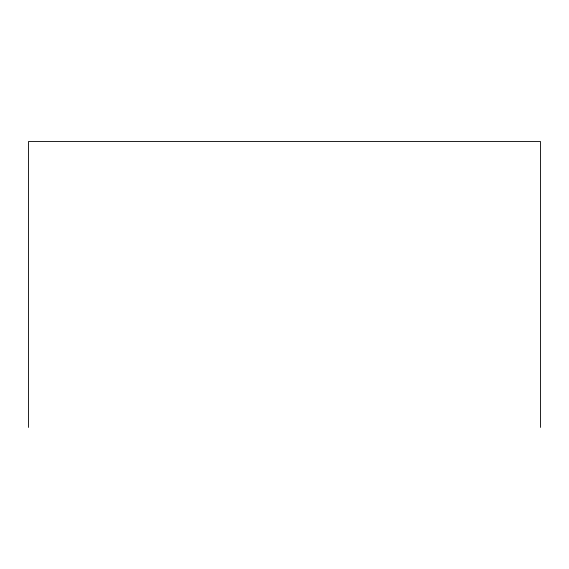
<?xml version="1.0" encoding="UTF-8"?>
<svg xmlns="http://www.w3.org/2000/svg" width="569" height="569" viewBox="0 0 569 569"><rect width="100%" height="100%" fill="white"/><g stroke="black" fill="none" stroke-linecap="round" stroke-linejoin="round"><path stroke-width="0.85" d="M540.55 427.433L540.55 141.567L28.45 141.567L28.45 427.433"/></g></svg>
